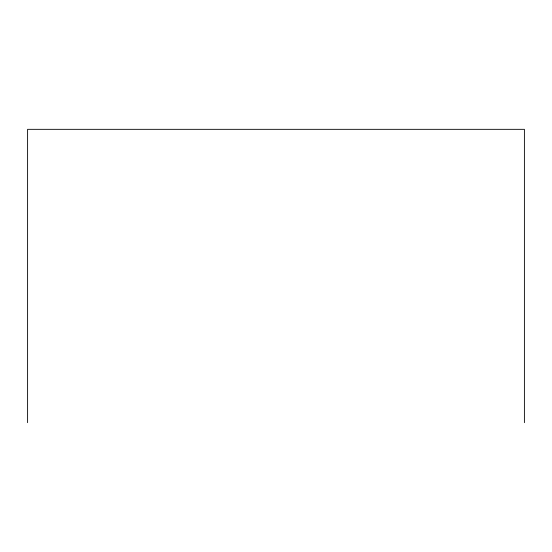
<?xml version="1.0" encoding="UTF-8"?>
<svg xmlns="http://www.w3.org/2000/svg" width="552" height="552" viewBox="0 0 552 552"><rect width="100%" height="100%" fill="white"/><g stroke="black" fill="none" stroke-linecap="round" stroke-linejoin="round"><path stroke-width="0.83" d="M524.4 422.666L524.4 129.334L27.6 129.334L27.6 422.666"/></g></svg>
